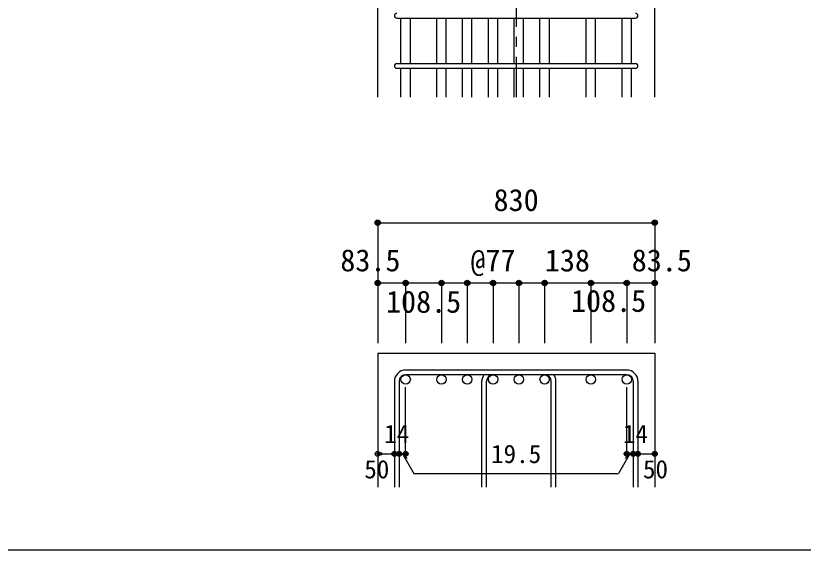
# Model space of a CAD drawing. Units: millimetres at full size, sheet at 1:30; details may follow other scales. Extents: x -5973 to 5954, y -4195 to 4201.
# Drawn here: x -942 to 1409, y -4195 to -2599 of the extents above; entities that cross this region are included whole.
import ezdxf
from ezdxf.enums import TextEntityAlignment as Align

# ---------------------------------------------------------------- set-up
doc = ezdxf.new("R2010")
doc.units = ezdxf.units.MM
doc.header["$LTSCALE"] = 30
doc.header["$PDMODE"] = 32
doc.header["$PDSIZE"] = 15
doc.linetypes.add('CHAIN1', pattern=[8, 5, -1, 1, -1])
for name, color, linetype in [('0-1_躯体線', 2, 'Continuous'), ('0-5_基礎梁筋', 7, 'Continuous'), ('0-6_スタラップ筋', 7, 'Continuous'), ('0-D_寸法', 4, 'Continuous'), ('F-0_枠', 6, 'Continuous')]:
    doc.layers.add(name, color=color, linetype=linetype)
doc.styles.add('ＭＳ ゴシック', font='')
doc.styles.get('ＭＳ ゴシック').set_extended_font_data('MS Gothic')

msp = doc.modelspace()

# ---------------------------------------------------------------- linework, layer by layer
at = {"layer": '0-1_躯体線'}
for p, q in [((138.94, -2842.16), (138.94, -2442.16)), ((138.94, -3607.16), (138.94, -4007.16)), ((138.94, -3607.16), (965.94, -3607.16)), ((965.94, -3607.16), (965.94, -4007.16))]:
    msp.add_line(p, q, dxfattribs=at)
msp.add_lwpolyline([(965.94, -2842.16), (965.94, -2442.16), (1252.44, -2442.16)], dxfattribs=at)
at = {"layer": '0-5_基礎梁筋'}
for p, q in [((208.44, -2742.16), (208.44, -2606.16)), ((236.44, -2742.16), (236.44, -2606.16)), ((315.44, -2742.16), (315.44, -2606.16)), ((343.44, -2742.16), (343.44, -2606.16)), ((392.44, -2742.16), (392.44, -2606.16)), ((420.44, -2742.16), (420.44, -2606.16)), ((469.44, -2742.16), (469.44, -2606.16)), ((497.44, -2742.16), (497.44, -2606.16)), ((546.44, -2742.16), (546.44, -2606.16)), ((574.44, -2742.16), (574.44, -2606.16)), ((623.44, -2742.16), (623.44, -2606.16)), ((651.44, -2742.16), (651.44, -2606.16)), ((761.44, -2742.16), (761.44, -2606.16)), ((789.44, -2742.16), (789.44, -2606.16)), ((868.44, -2742.16), (868.44, -2606.16)), ((896.44, -2742.16), (896.44, -2606.16)), ((208.44, -2842.16), (208.44, -2756.16)), ((236.44, -2842.16), (236.44, -2756.16)), ((315.44, -2842.16), (315.44, -2756.16)), ((343.44, -2842.16), (343.44, -2756.16)), ((392.44, -2842.16), (392.44, -2756.16)), ((420.44, -2842.16), (420.44, -2756.16)), ((469.44, -2842.16), (469.44, -2756.16)), ((497.44, -2842.16), (497.44, -2756.16)), ((546.44, -2842.16), (546.44, -2756.16)), ((574.44, -2842.16), (574.44, -2756.16)), ((623.44, -2842.16), (623.44, -2756.16)), ((651.44, -2842.16), (651.44, -2756.16)), ((761.44, -2842.16), (761.44, -2756.16)), ((789.44, -2842.16), (789.44, -2756.16)), ((868.44, -2842.16), (868.44, -2756.16)), ((896.44, -2842.16), (896.44, -2756.16))]:
    msp.add_line(p, q, dxfattribs=at)
at = {"layer": '0-5_基礎梁筋', "color": 3}
for centre in [(222.44, -3685.16), (329.44, -3685.16), (406.44, -3685.16), (483.44, -3685.16), (560.44, -3685.16), (637.44, -3685.16), (775.44, -3685.16), (882.44, -3685.16)]:
    msp.add_circle(centre, 14, dxfattribs=at)
at = {"layer": '0-6_スタラップ筋'}
for p, q in [((195.94, -2606.16), (908.94, -2606.16)), ((195.94, -2742.16), (908.94, -2742.16)), ((195.94, -2756.16), (908.94, -2756.16)), ((882.44, -3657.16), (222.44, -3657.16)), ((188.94, -3690.66), (188.94, -4007.16)), ((202.94, -3690.66), (202.94, -4007.16)), ((882.44, -3671.16), (222.44, -3671.16)), ((449.94, -4007.16), (449.94, -3690.66)), ((463.94, -4007.16), (463.94, -3690.66)), ((656.94, -4007.16), (656.94, -3690.66)), ((670.94, -4007.16), (670.94, -3690.66)), ((901.94, -3690.66), (901.94, -4007.16)), ((915.94, -3690.66), (915.94, -4007.16))]:
    msp.add_line(p, q, dxfattribs=at)
for centre, radius, start, end in [((195.94, -2599.16), 7, 90, 270), ((908.94, -2599.16), 7, 270, 90), ((195.94, -2749.16), 7, 90, 270), ((908.94, -2749.16), 7, 270, 90), ((222.44, -3690.66), 33.5, 90, 180), ((882.44, -3690.66), 33.5, 0, 90), ((222.44, -3690.66), 19.5, 90, 180), ((483.44, -3690.66), 33.5, 144.40235, 180), ((483.44, -3690.66), 19.5, 90, 180), ((637.44, -3690.66), 19.5, 0, 90), ((637.44, -3690.66), 33.5, 0, 35.59765), ((882.44, -3690.66), 19.5, 0, 90)]:
    msp.add_arc(centre, radius, start, end, dxfattribs=at)
at = {"layer": '0-D_寸法', "linetype": 'CHAIN1'}
msp.add_line((552.44, -1042.16), (552.44, -2842.16), dxfattribs=at)
at = {"layer": '0-D_寸法'}
for p, q in [((138.94, -3217.16), (138.94, -3397.16)), ((138.94, -3217.16), (965.94, -3217.16)), ((965.94, -3217.16), (965.94, -3397.16)), ((965.94, -3217.16), (965.94, -3397.16)), ((138.94, -3397.16), (138.94, -3577.16)), ((138.94, -3397.16), (965.94, -3397.16)), ((222.44, -3397.16), (222.44, -3577.16)), ((329.44, -3397.16), (329.44, -3577.16)), ((406.44, -3397.16), (406.44, -3577.16)), ((483.44, -3397.16), (483.44, -3577.16)), ((560.44, -3397.16), (560.44, -3577.16)), ((637.44, -3397.16), (637.44, -3577.16)), ((775.44, -3397.16), (775.44, -3577.16)), ((882.44, -3397.16), (882.44, -3577.16)), ((965.94, -3397.16), (965.94, -3577.16)), ((222.44, -3907.16), (222.44, -3707.83)), ((882.44, -3907.16), (882.44, -3707.83)), ((138.94, -3907.16), (188.94, -3907.16)), ((188.94, -3907.16), (222.44, -3907.16)), ((212.69, -3907.16), (226.83, -3921.31)), ((212.69, -3907.16), (246.91, -3966.44)), ((892.19, -3907.16), (857.96, -3966.44)), ((892.19, -3907.16), (878.04, -3921.31)), ((882.44, -3907.16), (965.94, -3907.16)), ((901.94, -3907.16), (915.94, -3907.16)), ((246.91, -3966.44), (857.96, -3966.44))]:
    msp.add_line(p, q, dxfattribs=at)
for centre, radius in [((138.94, -3217.16), 8), ((138.94, -3217.16), 7.2), ((138.94, -3217.16), 6.4), ((138.94, -3217.16), 5.6), ((138.94, -3217.16), 4.8), ((138.94, -3217.16), 4), ((138.94, -3217.16), 3.2), ((138.94, -3217.16), 2.4), ((138.94, -3217.16), 1.6), ((138.94, -3217.16), 0.8), ((965.94, -3217.16), 8), ((965.94, -3217.16), 7.2), ((965.94, -3217.16), 6.4), ((965.94, -3217.16), 5.6), ((965.94, -3217.16), 4.8), ((965.94, -3217.16), 4), ((965.94, -3217.16), 3.2), ((965.94, -3217.16), 2.4), ((965.94, -3217.16), 1.6), ((965.94, -3217.16), 0.8), ((138.94, -3397.16), 8), ((138.94, -3397.16), 7.2), ((138.94, -3397.16), 6.4), ((138.94, -3397.16), 5.6), ((138.94, -3397.16), 4.8), ((138.94, -3397.16), 4), ((138.94, -3397.16), 3.2), ((138.94, -3397.16), 2.4), ((138.94, -3397.16), 1.6), ((138.94, -3397.16), 0.8), ((222.44, -3397.16), 8), ((222.44, -3397.16), 7.2), ((222.44, -3397.16), 6.4), ((222.44, -3397.16), 5.6), ((222.44, -3397.16), 4.8), ((222.44, -3397.16), 4), ((222.44, -3397.16), 3.2), ((222.44, -3397.16), 2.4), ((222.44, -3397.16), 1.6), ((222.44, -3397.16), 0.8), ((329.44, -3397.16), 8), ((329.44, -3397.16), 7.2), ((329.44, -3397.16), 6.4), ((329.44, -3397.16), 5.6), ((329.44, -3397.16), 4.8), ((329.44, -3397.16), 4), ((329.44, -3397.16), 3.2), ((329.44, -3397.16), 2.4), ((329.44, -3397.16), 1.6), ((329.44, -3397.16), 0.8), ((406.44, -3397.16), 8), ((406.44, -3397.16), 7.2), ((406.44, -3397.16), 6.4), ((406.44, -3397.16), 5.6), ((406.44, -3397.16), 4.8), ((406.44, -3397.16), 4), ((406.44, -3397.16), 3.2), ((406.44, -3397.16), 2.4), ((406.44, -3397.16), 1.6), ((406.44, -3397.16), 0.8), ((483.44, -3397.16), 8), ((483.44, -3397.16), 7.2), ((483.44, -3397.16), 6.4), ((483.44, -3397.16), 5.6), ((483.44, -3397.16), 4.8), ((483.44, -3397.16), 4), ((483.44, -3397.16), 3.2), ((483.44, -3397.16), 2.4), ((483.44, -3397.16), 1.6), ((483.44, -3397.16), 0.8), ((560.44, -3397.16), 8), ((560.44, -3397.16), 7.2), ((560.44, -3397.16), 6.4), ((560.44, -3397.16), 5.6), ((560.44, -3397.16), 4.8), ((560.44, -3397.16), 4), ((560.44, -3397.16), 3.2), ((560.44, -3397.16), 2.4), ((560.44, -3397.16), 1.6), ((560.44, -3397.16), 0.8), ((637.44, -3397.16), 8), ((637.44, -3397.16), 7.2), ((637.44, -3397.16), 6.4), ((637.44, -3397.16), 5.6), ((637.44, -3397.16), 4.8), ((637.44, -3397.16), 4), ((637.44, -3397.16), 3.2), ((637.44, -3397.16), 2.4), ((637.44, -3397.16), 1.6), ((637.44, -3397.16), 0.8), ((775.44, -3397.16), 8), ((775.44, -3397.16), 7.2), ((775.44, -3397.16), 6.4), ((775.44, -3397.16), 5.6), ((775.44, -3397.16), 4.8), ((775.44, -3397.16), 4), ((775.44, -3397.16), 3.2), ((775.44, -3397.16), 2.4), ((775.44, -3397.16), 1.6), ((775.44, -3397.16), 0.8), ((882.44, -3397.16), 8), ((882.44, -3397.16), 7.2), ((882.44, -3397.16), 6.4), ((882.44, -3397.16), 5.6), ((882.44, -3397.16), 4.8), ((882.44, -3397.16), 4), ((882.44, -3397.16), 3.2), ((882.44, -3397.16), 2.4), ((882.44, -3397.16), 1.6), ((882.44, -3397.16), 0.8), ((965.94, -3397.16), 8), ((965.94, -3397.16), 7.2), ((965.94, -3397.16), 6.4), ((965.94, -3397.16), 5.6), ((965.94, -3397.16), 4.8), ((965.94, -3397.16), 4), ((965.94, -3397.16), 3.2), ((965.94, -3397.16), 2.4), ((965.94, -3397.16), 1.6), ((965.94, -3397.16), 0.8), ((138.94, -3907.16), 2.4), ((138.94, -3907.16), 2), ((138.94, -3907.16), 1.6), ((138.94, -3907.16), 1.2), ((138.94, -3907.16), 0.8), ((138.94, -3907.16), 0.4), ((147.44, -3907.16), 4), ((147.44, -3907.16), 3.6), ((147.44, -3907.16), 3.2), ((147.44, -3907.16), 2.8), ((188.94, -3907.16), 4), ((188.94, -3907.16), 3.6), ((188.94, -3907.16), 3.2), ((188.94, -3907.16), 2.8), ((188.94, -3907.16), 2.4), ((188.94, -3907.16), 2), ((188.94, -3907.16), 1.6), ((188.94, -3907.16), 1.2), ((188.94, -3907.16), 0.8), ((188.94, -3907.16), 0.4), ((202.94, -3907.16), 4), ((202.94, -3907.16), 3.6), ((202.94, -3907.16), 3.2), ((202.94, -3907.16), 2.8), ((202.94, -3907.16), 2.4), ((202.94, -3907.16), 2), ((202.94, -3907.16), 1.6), ((202.94, -3907.16), 1.2), ((202.94, -3907.16), 0.8), ((202.94, -3907.16), 0.4), ((222.44, -3907.16), 4), ((222.44, -3907.16), 3.6), ((222.44, -3907.16), 3.2), ((222.44, -3907.16), 2.8), ((222.44, -3907.16), 2.4), ((222.44, -3907.16), 2), ((222.44, -3907.16), 1.6), ((222.44, -3907.16), 1.2), ((222.44, -3907.16), 0.8), ((222.44, -3907.16), 0.4), ((882.44, -3907.16), 4), ((882.44, -3907.16), 3.6), ((882.44, -3907.16), 3.2), ((882.44, -3907.16), 2.8), ((882.44, -3907.16), 2.4), ((882.44, -3907.16), 2), ((882.44, -3907.16), 1.6), ((882.44, -3907.16), 1.2), ((882.44, -3907.16), 0.8), ((882.44, -3907.16), 0.4), ((901.94, -3907.16), 4), ((901.94, -3907.16), 3.6), ((901.94, -3907.16), 3.2), ((901.94, -3907.16), 2.8), ((901.94, -3907.16), 2.4), ((901.94, -3907.16), 2), ((901.94, -3907.16), 1.6), ((901.94, -3907.16), 1.2), ((901.94, -3907.16), 0.8), ((901.94, -3907.16), 0.4), ((915.94, -3907.16), 4), ((915.94, -3907.16), 3.6), ((915.94, -3907.16), 3.2), ((915.94, -3907.16), 2.8), ((915.94, -3907.16), 2.4), ((915.94, -3907.16), 2), ((915.94, -3907.16), 1.6), ((915.94, -3907.16), 1.2), ((915.94, -3907.16), 0.8), ((915.94, -3907.16), 0.4), ((965.94, -3907.16), 4), ((965.94, -3907.16), 3.6), ((965.94, -3907.16), 3.2), ((965.94, -3907.16), 2.8), ((965.94, -3907.16), 2.4), ((965.94, -3907.16), 2), ((965.94, -3907.16), 1.6), ((965.94, -3907.16), 1.2), ((965.94, -3907.16), 0.8), ((965.94, -3907.16), 0.4)]:
    msp.add_circle(centre, radius, dxfattribs=at)
at = {"layer": '0-D_寸法', "color": 7}
for p in [(138.94, -3217.16), (965.94, -3217.16), (138.94, -3397.16), (222.44, -3397.16), (329.44, -3397.16), (406.44, -3397.16), (483.44, -3397.16), (560.44, -3397.16), (637.44, -3397.16), (775.44, -3397.16), (882.44, -3397.16), (965.94, -3397.16), (138.94, -3907.16), (188.94, -3907.16), (202.94, -3907.16), (222.44, -3907.16), (882.44, -3907.16), (901.94, -3907.16), (915.94, -3907.16), (965.94, -3907.16)]:
    msp.add_point(p, dxfattribs=at)
at = {"layer": 'F-0_枠'}
msp.add_line((5954.1, -4195.24), (-5972.88, -4195.24), dxfattribs=at)

# ---------------------------------------------------------------- texts
at = {"layer": '0-D_寸法', "style": 'ＭＳ ゴシック'}
for s, height, p in [('830', 65.98, (484.94, -3202.16)), ('83.5', 65.98, (27.44, -3382.16)), ('@77', 65.98, (415.94, -3382.16)), ('138', 65.98, (638.09, -3382.54)), ('83.5', 65.98, (897.44, -3382.16)), ('108.5', 65.98, (163.84, -3505.81)), ('108.5', 65.98, (716.1, -3503.2)), ('14', 54.99, (158.4, -3891.71)), ('14', 54.99, (870.98, -3891.71)), ('19.5', 54.99, (477.44, -3951.44)), ('50', 54.99, (98.94, -3997.16)), ('50', 54.99, (930.94, -3997.16))]:
    msp.add_text(s, height=height, dxfattribs=at).set_placement(p, align=Align.BOTTOM_LEFT)

doc.saveas('drawing.dxf')
